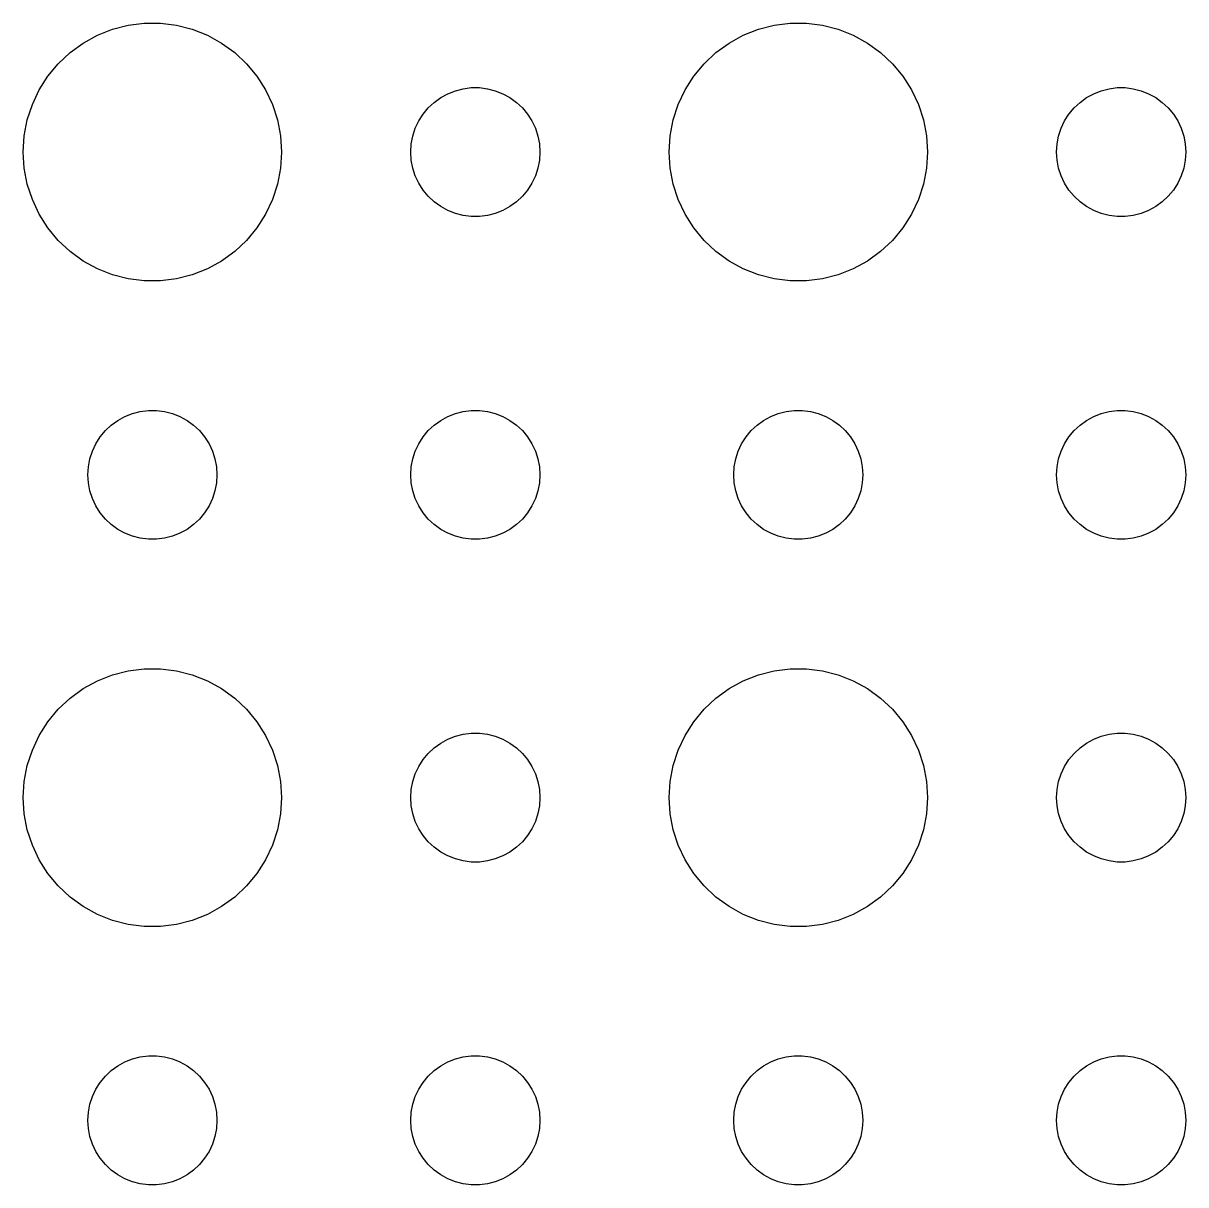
# Model space of a CAD drawing. Header units: metres. Extents: x -134 to 134, y -112 to 112.
# Drawn here: x -100.5 to -73.5, y -54 to -27.01 of the extents above; entities that cross this region are included whole.
import ezdxf

# ---------------------------------------------------------------- set-up
doc = ezdxf.new("R2010")
doc.units = ezdxf.units.M

msp = doc.modelspace()

# ---------------------------------------------------------------- linework, layer by layer
for p, q in [((-98.7773, -27.2855), (-98.427, -27.1468)), ((-98.427, -27.1468), (-98.0621, -27.0531)), ((-98.0621, -27.0531), (-97.6884, -27.0059)), ((-97.6884, -27.0059), (-97.3116, -27.0059)), ((-97.3116, -27.0059), (-96.9379, -27.0531)), ((-96.9379, -27.0531), (-96.573, -27.1468)), ((-96.573, -27.1468), (-96.2227, -27.2855)), ((-83.7773, -27.2855), (-83.427, -27.1468)), ((-83.427, -27.1468), (-83.0621, -27.0531)), ((-83.0621, -27.0531), (-82.6884, -27.0059)), ((-82.6884, -27.0059), (-82.3116, -27.0059)), ((-82.3116, -27.0059), (-81.9379, -27.0531)), ((-81.9379, -27.0531), (-81.573, -27.1468)), ((-81.573, -27.1468), (-81.2227, -27.2855)), ((-99.4123, -27.6884), (-99.1075, -27.467)), ((-99.1075, -27.467), (-98.7773, -27.2855)), ((-96.2227, -27.2855), (-95.8925, -27.467)), ((-95.8925, -27.467), (-95.5877, -27.6884)), ((-84.4123, -27.6884), (-84.1075, -27.467)), ((-84.1075, -27.467), (-83.7773, -27.2855)), ((-81.2227, -27.2855), (-80.8925, -27.467)), ((-80.8925, -27.467), (-80.5877, -27.6884)), ((-99.6869, -27.9464), (-99.4123, -27.6884)), ((-95.5877, -27.6884), (-95.3131, -27.9464)), ((-84.6869, -27.9464), (-84.4123, -27.6884)), ((-80.5877, -27.6884), (-80.3131, -27.9464)), ((-99.927, -28.2366), (-99.6869, -27.9464)), ((-95.3131, -27.9464), (-95.073, -28.2366)), ((-84.927, -28.2366), (-84.6869, -27.9464)), ((-80.3131, -27.9464), (-80.073, -28.2366)), ((-100.129, -28.5547), (-99.927, -28.2366)), ((-95.073, -28.2366), (-94.8711, -28.5547)), ((-85.1289, -28.5547), (-84.927, -28.2366)), ((-80.073, -28.2366), (-79.8711, -28.5547)), ((-100.289, -28.8956), (-100.129, -28.5547)), ((-94.8711, -28.5547), (-94.7107, -28.8956)), ((-90.6387, -28.6427), (-90.4635, -28.5734)), ((-90.4635, -28.5734), (-90.2811, -28.5266)), ((-90.2811, -28.5266), (-90.0942, -28.503)), ((-90.0942, -28.503), (-89.9058, -28.503)), ((-89.9058, -28.503), (-89.7189, -28.5266)), ((-89.7189, -28.5266), (-89.5365, -28.5734)), ((-89.5365, -28.5734), (-89.3613, -28.6427)), ((-85.2893, -28.8956), (-85.1289, -28.5547)), ((-79.8711, -28.5547), (-79.7107, -28.8956)), ((-75.6387, -28.6427), (-75.4635, -28.5734)), ((-75.4635, -28.5734), (-75.2811, -28.5266)), ((-75.2811, -28.5266), (-75.0942, -28.503)), ((-75.0942, -28.503), (-74.9058, -28.503)), ((-74.9058, -28.503), (-74.7189, -28.5266)), ((-74.7189, -28.5266), (-74.5365, -28.5734)), ((-74.5365, -28.5734), (-74.3613, -28.6427)), ((-91.0934, -28.9732), (-90.9561, -28.8442)), ((-90.9561, -28.8442), (-90.8037, -28.7335)), ((-90.8037, -28.7335), (-90.6387, -28.6427)), ((-89.3613, -28.6427), (-89.1963, -28.7335)), ((-89.1963, -28.7335), (-89.0439, -28.8442)), ((-89.0439, -28.8442), (-88.9065, -28.9732)), ((-76.0934, -28.9732), (-75.9561, -28.8442)), ((-75.9561, -28.8442), (-75.8037, -28.7335)), ((-75.8037, -28.7335), (-75.6387, -28.6427)), ((-74.3613, -28.6427), (-74.1963, -28.7335)), ((-74.1963, -28.7335), (-74.0439, -28.8442)), ((-74.0439, -28.8442), (-73.9065, -28.9732)), ((-100.406, -29.2539), (-100.289, -28.8956)), ((-94.7107, -28.8956), (-94.5943, -29.2539)), ((-91.3145, -29.2774), (-91.2135, -29.1183)), ((-91.2135, -29.1183), (-91.0934, -28.9732)), ((-88.9065, -28.9732), (-88.7865, -29.1183)), ((-88.7865, -29.1183), (-88.6855, -29.2774)), ((-85.4057, -29.2539), (-85.2893, -28.8956)), ((-79.7107, -28.8956), (-79.5943, -29.2539)), ((-76.3145, -29.2774), (-76.2135, -29.1183)), ((-76.2135, -29.1183), (-76.0934, -28.9732)), ((-73.9065, -28.9732), (-73.7865, -29.1183)), ((-73.7865, -29.1183), (-73.6855, -29.2774)), ((-100.476, -29.624), (-100.406, -29.2539)), ((-94.5943, -29.2539), (-94.5237, -29.624)), ((-91.3947, -29.4478), (-91.3145, -29.2774)), ((-88.6855, -29.2774), (-88.6053, -29.4478)), ((-85.4763, -29.624), (-85.4057, -29.2539)), ((-79.5943, -29.2539), (-79.5237, -29.624)), ((-76.3947, -29.4478), (-76.3145, -29.2774)), ((-73.6855, -29.2774), (-73.6053, -29.4478)), ((-100.5, -30), (-100.476, -29.624)), ((-94.5237, -29.624), (-94.5, -30)), ((-91.4882, -29.812), (-91.4529, -29.627)), ((-91.4529, -29.627), (-91.3947, -29.4478)), ((-88.6053, -29.4478), (-88.5471, -29.627)), ((-88.5471, -29.627), (-88.5118, -29.812)), ((-85.5, -30), (-85.4763, -29.624)), ((-79.5237, -29.624), (-79.5, -30)), ((-76.4882, -29.812), (-76.4529, -29.627)), ((-76.4529, -29.627), (-76.3947, -29.4478)), ((-73.6053, -29.4478), (-73.5471, -29.627)), ((-73.5471, -29.627), (-73.5118, -29.812)), ((-91.5, -30), (-91.4882, -29.812)), ((-88.5118, -29.812), (-88.5, -30)), ((-76.5, -30), (-76.4882, -29.812)), ((-73.5118, -29.812), (-73.5, -30)), ((-100.476, -30.376), (-100.5, -30)), ((-94.5, -30), (-94.5237, -30.376)), ((-91.4882, -30.188), (-91.5, -30)), ((-91.4529, -30.373), (-91.4882, -30.188)), ((-88.5118, -30.188), (-88.5471, -30.373)), ((-88.5, -30), (-88.5118, -30.188)), ((-85.4763, -30.376), (-85.5, -30)), ((-79.5, -30), (-79.5237, -30.376)), ((-76.4882, -30.188), (-76.5, -30)), ((-76.4529, -30.373), (-76.4882, -30.188)), ((-73.5118, -30.188), (-73.5471, -30.373)), ((-73.5, -30), (-73.5118, -30.188)), ((-100.406, -30.7461), (-100.476, -30.376)), ((-94.5237, -30.376), (-94.5943, -30.7461)), ((-91.3947, -30.5522), (-91.4529, -30.373)), ((-88.5471, -30.373), (-88.6053, -30.5522)), ((-85.4057, -30.7461), (-85.4763, -30.376)), ((-79.5237, -30.376), (-79.5943, -30.7461)), ((-76.3947, -30.5522), (-76.4529, -30.373)), ((-73.5471, -30.373), (-73.6053, -30.5522)), ((-100.289, -31.1044), (-100.406, -30.7461)), ((-94.5943, -30.7461), (-94.7107, -31.1044)), ((-91.3145, -30.7226), (-91.3947, -30.5522)), ((-91.2135, -30.8817), (-91.3145, -30.7226)), ((-88.6855, -30.7226), (-88.7865, -30.8817)), ((-88.6053, -30.5522), (-88.6855, -30.7226)), ((-85.2893, -31.1044), (-85.4057, -30.7461)), ((-79.5943, -30.7461), (-79.7107, -31.1044)), ((-76.3145, -30.7226), (-76.3947, -30.5522)), ((-76.2135, -30.8817), (-76.3145, -30.7226)), ((-73.6855, -30.7226), (-73.7865, -30.8817)), ((-73.6053, -30.5522), (-73.6855, -30.7226)), ((-91.0934, -31.0268), (-91.2135, -30.8817)), ((-90.9561, -31.1558), (-91.0934, -31.0268)), ((-88.9065, -31.0268), (-89.0439, -31.1558)), ((-88.7865, -30.8817), (-88.9065, -31.0268)), ((-76.0934, -31.0268), (-76.2135, -30.8817)), ((-75.9561, -31.1558), (-76.0934, -31.0268)), ((-73.9065, -31.0268), (-74.0439, -31.1558)), ((-73.7865, -30.8817), (-73.9065, -31.0268)), ((-100.129, -31.4453), (-100.289, -31.1044)), ((-94.7107, -31.1044), (-94.8711, -31.4453)), ((-90.8037, -31.2665), (-90.9561, -31.1558)), ((-90.6387, -31.3572), (-90.8037, -31.2665)), ((-89.1963, -31.2665), (-89.3613, -31.3572)), ((-89.0439, -31.1558), (-89.1963, -31.2665)), ((-85.1289, -31.4453), (-85.2893, -31.1044)), ((-79.7107, -31.1044), (-79.8711, -31.4453)), ((-75.8037, -31.2665), (-75.9561, -31.1558)), ((-75.6387, -31.3572), (-75.8037, -31.2665)), ((-74.1963, -31.2665), (-74.3613, -31.3572)), ((-74.0439, -31.1558), (-74.1963, -31.2665)), ((-99.927, -31.7634), (-100.129, -31.4453)), ((-94.8711, -31.4453), (-95.073, -31.7634)), ((-90.4635, -31.4266), (-90.6387, -31.3572)), ((-90.2811, -31.4734), (-90.4635, -31.4266)), ((-90.0942, -31.497), (-90.2811, -31.4734)), ((-89.9058, -31.497), (-90.0942, -31.497)), ((-89.7189, -31.4734), (-89.9058, -31.497)), ((-89.5365, -31.4266), (-89.7189, -31.4734)), ((-89.3613, -31.3572), (-89.5365, -31.4266)), ((-84.927, -31.7634), (-85.1289, -31.4453)), ((-79.8711, -31.4453), (-80.073, -31.7634)), ((-75.4635, -31.4266), (-75.6387, -31.3572)), ((-75.2811, -31.4734), (-75.4635, -31.4266)), ((-75.0942, -31.497), (-75.2811, -31.4734)), ((-74.9058, -31.497), (-75.0942, -31.497)), ((-74.7189, -31.4734), (-74.9058, -31.497)), ((-74.5365, -31.4266), (-74.7189, -31.4734)), ((-74.3613, -31.3572), (-74.5365, -31.4266)), ((-99.6869, -32.0536), (-99.927, -31.7634)), ((-95.073, -31.7634), (-95.3131, -32.0536)), ((-84.6869, -32.0536), (-84.927, -31.7634)), ((-80.073, -31.7634), (-80.3131, -32.0536)), ((-99.4123, -32.3115), (-99.6869, -32.0536)), ((-95.3131, -32.0536), (-95.5877, -32.3115)), ((-84.4123, -32.3115), (-84.6869, -32.0536)), ((-80.3131, -32.0536), (-80.5877, -32.3115)), ((-99.1075, -32.533), (-99.4123, -32.3115)), ((-95.5877, -32.3115), (-95.8925, -32.533)), ((-84.1075, -32.533), (-84.4123, -32.3115)), ((-80.5877, -32.3115), (-80.8925, -32.533)), ((-98.7773, -32.7145), (-99.1075, -32.533)), ((-95.8925, -32.533), (-96.2227, -32.7145)), ((-83.7773, -32.7145), (-84.1075, -32.533)), ((-80.8925, -32.533), (-81.2227, -32.7145)), ((-98.427, -32.8532), (-98.7773, -32.7145)), ((-98.0621, -32.9469), (-98.427, -32.8532)), ((-96.573, -32.8532), (-96.9379, -32.9469)), ((-96.2227, -32.7145), (-96.573, -32.8532)), ((-83.427, -32.8532), (-83.7773, -32.7145)), ((-83.0621, -32.9469), (-83.427, -32.8532)), ((-81.573, -32.8532), (-81.9379, -32.9469)), ((-81.2227, -32.7145), (-81.573, -32.8532)), ((-97.6884, -32.9941), (-98.0621, -32.9469)), ((-97.3116, -32.9941), (-97.6884, -32.9941)), ((-96.9379, -32.9469), (-97.3116, -32.9941)), ((-82.6884, -32.9941), (-83.0621, -32.9469)), ((-82.3116, -32.9941), (-82.6884, -32.9941)), ((-81.9379, -32.9469), (-82.3116, -32.9941)), ((-98.3037, -36.2335), (-98.1387, -36.1428)), ((-98.1387, -36.1428), (-97.9635, -36.0734)), ((-97.9635, -36.0734), (-97.7811, -36.0266)), ((-97.7811, -36.0266), (-97.5942, -36.003)), ((-97.5942, -36.003), (-97.4058, -36.003)), ((-97.4058, -36.003), (-97.2189, -36.0266)), ((-97.2189, -36.0266), (-97.0365, -36.0734)), ((-97.0365, -36.0734), (-96.8613, -36.1428)), ((-96.8613, -36.1428), (-96.6963, -36.2335)), ((-90.8037, -36.2335), (-90.6387, -36.1428)), ((-90.6387, -36.1428), (-90.4635, -36.0734)), ((-90.4635, -36.0734), (-90.2811, -36.0266)), ((-90.2811, -36.0266), (-90.0942, -36.003)), ((-90.0942, -36.003), (-89.9058, -36.003)), ((-89.9058, -36.003), (-89.7189, -36.0266)), ((-89.7189, -36.0266), (-89.5365, -36.0734)), ((-89.5365, -36.0734), (-89.3613, -36.1428)), ((-89.3613, -36.1428), (-89.1963, -36.2335)), ((-83.3037, -36.2335), (-83.1387, -36.1428)), ((-83.1387, -36.1428), (-82.9635, -36.0734)), ((-82.9635, -36.0734), (-82.7811, -36.0266)), ((-82.7811, -36.0266), (-82.5942, -36.003)), ((-82.5942, -36.003), (-82.4058, -36.003)), ((-82.4058, -36.003), (-82.2189, -36.0266)), ((-82.2189, -36.0266), (-82.0365, -36.0734)), ((-82.0365, -36.0734), (-81.8613, -36.1428)), ((-81.8613, -36.1428), (-81.6963, -36.2335)), ((-75.8037, -36.2335), (-75.6387, -36.1428)), ((-75.6387, -36.1428), (-75.4635, -36.0734)), ((-75.4635, -36.0734), (-75.2811, -36.0266)), ((-75.2811, -36.0266), (-75.0942, -36.003)), ((-75.0942, -36.003), (-74.9058, -36.003)), ((-74.9058, -36.003), (-74.7189, -36.0266)), ((-74.7189, -36.0266), (-74.5365, -36.0734)), ((-74.5365, -36.0734), (-74.3613, -36.1428)), ((-74.3613, -36.1428), (-74.1963, -36.2335)), ((-98.5934, -36.4732), (-98.4561, -36.3442)), ((-98.4561, -36.3442), (-98.3037, -36.2335)), ((-96.6963, -36.2335), (-96.5439, -36.3442)), ((-96.5439, -36.3442), (-96.4065, -36.4732)), ((-91.0934, -36.4732), (-90.9561, -36.3442)), ((-90.9561, -36.3442), (-90.8037, -36.2335)), ((-89.1963, -36.2335), (-89.0439, -36.3442)), ((-89.0439, -36.3442), (-88.9065, -36.4732)), ((-83.5934, -36.4732), (-83.4561, -36.3442)), ((-83.4561, -36.3442), (-83.3037, -36.2335)), ((-81.6963, -36.2335), (-81.5439, -36.3442)), ((-81.5439, -36.3442), (-81.4065, -36.4732)), ((-76.0934, -36.4732), (-75.9561, -36.3442)), ((-75.9561, -36.3442), (-75.8037, -36.2335)), ((-74.1963, -36.2335), (-74.0439, -36.3442)), ((-74.0439, -36.3442), (-73.9065, -36.4732)), ((-98.8145, -36.7774), (-98.7135, -36.6183)), ((-98.7135, -36.6183), (-98.5934, -36.4732)), ((-96.4065, -36.4732), (-96.2865, -36.6183)), ((-96.2865, -36.6183), (-96.1855, -36.7774)), ((-91.3145, -36.7774), (-91.2135, -36.6183)), ((-91.2135, -36.6183), (-91.0934, -36.4732)), ((-88.9065, -36.4732), (-88.7865, -36.6183)), ((-88.7865, -36.6183), (-88.6855, -36.7774)), ((-83.8145, -36.7774), (-83.7135, -36.6183)), ((-83.7135, -36.6183), (-83.5934, -36.4732)), ((-81.4065, -36.4732), (-81.2865, -36.6183)), ((-81.2865, -36.6183), (-81.1855, -36.7774)), ((-76.3145, -36.7774), (-76.2135, -36.6183)), ((-76.2135, -36.6183), (-76.0934, -36.4732)), ((-73.9065, -36.4732), (-73.7865, -36.6183)), ((-73.7865, -36.6183), (-73.6855, -36.7774)), ((-98.9529, -37.127), (-98.8947, -36.9478)), ((-98.8947, -36.9478), (-98.8145, -36.7774)), ((-96.1855, -36.7774), (-96.1053, -36.9478)), ((-96.1053, -36.9478), (-96.0471, -37.127)), ((-91.4529, -37.127), (-91.3947, -36.9478)), ((-91.3947, -36.9478), (-91.3145, -36.7774)), ((-88.6855, -36.7774), (-88.6053, -36.9478)), ((-88.6053, -36.9478), (-88.5471, -37.127)), ((-83.9529, -37.127), (-83.8947, -36.9478)), ((-83.8947, -36.9478), (-83.8145, -36.7774)), ((-81.1855, -36.7774), (-81.1053, -36.9478)), ((-81.1053, -36.9478), (-81.0471, -37.127)), ((-76.4529, -37.127), (-76.3947, -36.9478)), ((-76.3947, -36.9478), (-76.3145, -36.7774)), ((-73.6855, -36.7774), (-73.6053, -36.9478)), ((-73.6053, -36.9478), (-73.5471, -37.127)), ((-98.9882, -37.312), (-98.9529, -37.127)), ((-96.0471, -37.127), (-96.0118, -37.312)), ((-91.4882, -37.312), (-91.4529, -37.127)), ((-88.5471, -37.127), (-88.5118, -37.312)), ((-83.9882, -37.312), (-83.9529, -37.127)), ((-81.0471, -37.127), (-81.0118, -37.312)), ((-76.4882, -37.312), (-76.4529, -37.127)), ((-73.5471, -37.127), (-73.5118, -37.312)), ((-99, -37.5), (-98.9882, -37.312)), ((-98.9882, -37.688), (-99, -37.5)), ((-96.0118, -37.312), (-96, -37.5)), ((-96, -37.5), (-96.0118, -37.688)), ((-91.5, -37.5), (-91.4882, -37.312)), ((-91.4882, -37.688), (-91.5, -37.5)), ((-88.5118, -37.312), (-88.5, -37.5)), ((-88.5, -37.5), (-88.5118, -37.688)), ((-84, -37.5), (-83.9882, -37.312)), ((-83.9882, -37.688), (-84, -37.5)), ((-81.0118, -37.312), (-81, -37.5)), ((-81, -37.5), (-81.0118, -37.688)), ((-76.5, -37.5), (-76.4882, -37.312)), ((-76.4882, -37.688), (-76.5, -37.5)), ((-73.5118, -37.312), (-73.5, -37.5)), ((-73.5, -37.5), (-73.5118, -37.688)), ((-98.9529, -37.873), (-98.9882, -37.688)), ((-96.0118, -37.688), (-96.0471, -37.873)), ((-91.4529, -37.873), (-91.4882, -37.688)), ((-88.5118, -37.688), (-88.5471, -37.873)), ((-83.9529, -37.873), (-83.9882, -37.688)), ((-81.0118, -37.688), (-81.0471, -37.873)), ((-76.4529, -37.873), (-76.4882, -37.688)), ((-73.5118, -37.688), (-73.5471, -37.873)), ((-98.8947, -38.0522), (-98.9529, -37.873)), ((-98.8145, -38.2226), (-98.8947, -38.0522)), ((-96.1053, -38.0522), (-96.1855, -38.2226)), ((-96.0471, -37.873), (-96.1053, -38.0522)), ((-91.3947, -38.0522), (-91.4529, -37.873)), ((-91.3145, -38.2226), (-91.3947, -38.0522)), ((-88.6053, -38.0522), (-88.6855, -38.2226)), ((-88.5471, -37.873), (-88.6053, -38.0522)), ((-83.8947, -38.0522), (-83.9529, -37.873)), ((-83.8145, -38.2226), (-83.8947, -38.0522)), ((-81.1053, -38.0522), (-81.1855, -38.2226)), ((-81.0471, -37.873), (-81.1053, -38.0522)), ((-76.3947, -38.0522), (-76.4529, -37.873)), ((-76.3145, -38.2226), (-76.3947, -38.0522)), ((-73.6053, -38.0522), (-73.6855, -38.2226)), ((-73.5471, -37.873), (-73.6053, -38.0522)), ((-98.7135, -38.3817), (-98.8145, -38.2226)), ((-96.1855, -38.2226), (-96.2865, -38.3817)), ((-91.2135, -38.3817), (-91.3145, -38.2226)), ((-88.6855, -38.2226), (-88.7865, -38.3817)), ((-83.7135, -38.3817), (-83.8145, -38.2226)), ((-81.1855, -38.2226), (-81.2865, -38.3817)), ((-76.2135, -38.3817), (-76.3145, -38.2226)), ((-73.6855, -38.2226), (-73.7865, -38.3817)), ((-98.5934, -38.5268), (-98.7135, -38.3817)), ((-98.4561, -38.6558), (-98.5934, -38.5268)), ((-96.4065, -38.5268), (-96.5439, -38.6558)), ((-96.2865, -38.3817), (-96.4065, -38.5268)), ((-91.0934, -38.5268), (-91.2135, -38.3817)), ((-90.9561, -38.6558), (-91.0934, -38.5268)), ((-88.9065, -38.5268), (-89.0439, -38.6558)), ((-88.7865, -38.3817), (-88.9065, -38.5268)), ((-83.5934, -38.5268), (-83.7135, -38.3817)), ((-83.4561, -38.6558), (-83.5934, -38.5268)), ((-81.4065, -38.5268), (-81.5439, -38.6558)), ((-81.2865, -38.3817), (-81.4065, -38.5268)), ((-76.0934, -38.5268), (-76.2135, -38.3817)), ((-75.9561, -38.6558), (-76.0934, -38.5268)), ((-73.9065, -38.5268), (-74.0439, -38.6558)), ((-73.7865, -38.3817), (-73.9065, -38.5268)), ((-98.3037, -38.7665), (-98.4561, -38.6558)), ((-98.1387, -38.8572), (-98.3037, -38.7665)), ((-97.9635, -38.9266), (-98.1387, -38.8572)), ((-96.8613, -38.8572), (-97.0365, -38.9266)), ((-96.6963, -38.7665), (-96.8613, -38.8572)), ((-96.5439, -38.6558), (-96.6963, -38.7665)), ((-90.8037, -38.7665), (-90.9561, -38.6558)), ((-90.6387, -38.8572), (-90.8037, -38.7665)), ((-90.4635, -38.9266), (-90.6387, -38.8572)), ((-89.3613, -38.8572), (-89.5365, -38.9266)), ((-89.1963, -38.7665), (-89.3613, -38.8572)), ((-89.0439, -38.6558), (-89.1963, -38.7665)), ((-83.3037, -38.7665), (-83.4561, -38.6558)), ((-83.1387, -38.8572), (-83.3037, -38.7665)), ((-82.9635, -38.9266), (-83.1387, -38.8572)), ((-81.8613, -38.8572), (-82.0365, -38.9266)), ((-81.6963, -38.7665), (-81.8613, -38.8572)), ((-81.5439, -38.6558), (-81.6963, -38.7665)), ((-75.8037, -38.7665), (-75.9561, -38.6558)), ((-75.6387, -38.8572), (-75.8037, -38.7665)), ((-75.4635, -38.9266), (-75.6387, -38.8572)), ((-74.3613, -38.8572), (-74.5365, -38.9266)), ((-74.1963, -38.7665), (-74.3613, -38.8572)), ((-74.0439, -38.6558), (-74.1963, -38.7665)), ((-97.7811, -38.9734), (-97.9635, -38.9266)), ((-97.5942, -38.997), (-97.7811, -38.9734)), ((-97.4058, -38.997), (-97.5942, -38.997)), ((-97.2189, -38.9734), (-97.4058, -38.997)), ((-97.0365, -38.9266), (-97.2189, -38.9734)), ((-90.2811, -38.9734), (-90.4635, -38.9266)), ((-90.0942, -38.997), (-90.2811, -38.9734)), ((-89.9058, -38.997), (-90.0942, -38.997)), ((-89.7189, -38.9734), (-89.9058, -38.997)), ((-89.5365, -38.9266), (-89.7189, -38.9734)), ((-82.7811, -38.9734), (-82.9635, -38.9266)), ((-82.5942, -38.997), (-82.7811, -38.9734)), ((-82.4058, -38.997), (-82.5942, -38.997)), ((-82.2189, -38.9734), (-82.4058, -38.997)), ((-82.0365, -38.9266), (-82.2189, -38.9734)), ((-75.2811, -38.9734), (-75.4635, -38.9266)), ((-75.0942, -38.997), (-75.2811, -38.9734)), ((-74.9058, -38.997), (-75.0942, -38.997)), ((-74.7189, -38.9734), (-74.9058, -38.997)), ((-74.5365, -38.9266), (-74.7189, -38.9734)), ((-98.427, -42.1468), (-98.0621, -42.0531)), ((-98.0621, -42.0531), (-97.6884, -42.0059)), ((-97.6884, -42.0059), (-97.3116, -42.0059)), ((-97.3116, -42.0059), (-96.9379, -42.0531)), ((-96.9379, -42.0531), (-96.573, -42.1468)), ((-83.427, -42.1468), (-83.0621, -42.0531)), ((-83.0621, -42.0531), (-82.6884, -42.0059)), ((-82.6884, -42.0059), (-82.3116, -42.0059)), ((-82.3116, -42.0059), (-81.9379, -42.0531)), ((-81.9379, -42.0531), (-81.573, -42.1468)), ((-99.1075, -42.467), (-98.7773, -42.2855)), ((-98.7773, -42.2855), (-98.427, -42.1468)), ((-96.573, -42.1468), (-96.2227, -42.2855)), ((-96.2227, -42.2855), (-95.8925, -42.467)), ((-84.1075, -42.467), (-83.7773, -42.2855)), ((-83.7773, -42.2855), (-83.427, -42.1468)), ((-81.573, -42.1468), (-81.2227, -42.2855)), ((-81.2227, -42.2855), (-80.8925, -42.467)), ((-99.4123, -42.6885), (-99.1075, -42.467)), ((-95.8925, -42.467), (-95.5877, -42.6885)), ((-84.4123, -42.6885), (-84.1075, -42.467)), ((-80.8925, -42.467), (-80.5877, -42.6885)), ((-99.6869, -42.9464), (-99.4123, -42.6885)), ((-95.5877, -42.6885), (-95.3131, -42.9464)), ((-84.6869, -42.9464), (-84.4123, -42.6885)), ((-80.5877, -42.6885), (-80.3131, -42.9464)), ((-99.927, -43.2366), (-99.6869, -42.9464)), ((-95.3131, -42.9464), (-95.073, -43.2366)), ((-84.927, -43.2366), (-84.6869, -42.9464)), ((-80.3131, -42.9464), (-80.073, -43.2366)), ((-100.129, -43.5547), (-99.927, -43.2366)), ((-95.073, -43.2366), (-94.8711, -43.5547)), ((-85.1289, -43.5547), (-84.927, -43.2366)), ((-80.073, -43.2366), (-79.8711, -43.5547)), ((-100.289, -43.8956), (-100.129, -43.5547)), ((-94.8711, -43.5547), (-94.7107, -43.8956)), ((-90.9561, -43.8442), (-90.8037, -43.7335)), ((-90.8037, -43.7335), (-90.6387, -43.6428)), ((-90.6387, -43.6428), (-90.4635, -43.5734)), ((-90.4635, -43.5734), (-90.2811, -43.5266)), ((-90.2811, -43.5266), (-90.0942, -43.503)), ((-90.0942, -43.503), (-89.9058, -43.503)), ((-89.9058, -43.503), (-89.7189, -43.5266)), ((-89.7189, -43.5266), (-89.5365, -43.5734)), ((-89.5365, -43.5734), (-89.3613, -43.6428)), ((-89.3613, -43.6428), (-89.1963, -43.7335)), ((-89.1963, -43.7335), (-89.0439, -43.8442)), ((-85.2893, -43.8956), (-85.1289, -43.5547)), ((-79.8711, -43.5547), (-79.7107, -43.8956)), ((-75.9561, -43.8442), (-75.8037, -43.7335)), ((-75.8037, -43.7335), (-75.6387, -43.6428)), ((-75.6387, -43.6428), (-75.4635, -43.5734)), ((-75.4635, -43.5734), (-75.2811, -43.5266)), ((-75.2811, -43.5266), (-75.0942, -43.503)), ((-75.0942, -43.503), (-74.9058, -43.503)), ((-74.9058, -43.503), (-74.7189, -43.5266)), ((-74.7189, -43.5266), (-74.5365, -43.5734)), ((-74.5365, -43.5734), (-74.3613, -43.6428)), ((-74.3613, -43.6428), (-74.1963, -43.7335)), ((-74.1963, -43.7335), (-74.0439, -43.8442)), ((-100.406, -44.2539), (-100.289, -43.8956)), ((-94.7107, -43.8956), (-94.5943, -44.2539)), ((-91.2135, -44.1183), (-91.0934, -43.9732)), ((-91.0934, -43.9732), (-90.9561, -43.8442)), ((-89.0439, -43.8442), (-88.9065, -43.9732)), ((-88.9065, -43.9732), (-88.7865, -44.1183)), ((-85.4057, -44.2539), (-85.2893, -43.8956)), ((-79.7107, -43.8956), (-79.5943, -44.2539)), ((-76.2135, -44.1183), (-76.0934, -43.9732)), ((-76.0934, -43.9732), (-75.9561, -43.8442)), ((-74.0439, -43.8442), (-73.9065, -43.9732)), ((-73.9065, -43.9732), (-73.7865, -44.1183)), ((-100.476, -44.624), (-100.406, -44.2539)), ((-94.5943, -44.2539), (-94.5237, -44.624)), ((-91.3947, -44.4478), (-91.3145, -44.2774)), ((-91.3145, -44.2774), (-91.2135, -44.1183)), ((-88.7865, -44.1183), (-88.6855, -44.2774)), ((-88.6855, -44.2774), (-88.6053, -44.4478)), ((-85.4763, -44.624), (-85.4057, -44.2539)), ((-79.5943, -44.2539), (-79.5237, -44.624)), ((-76.3947, -44.4478), (-76.3145, -44.2774)), ((-76.3145, -44.2774), (-76.2135, -44.1183)), ((-73.7865, -44.1183), (-73.6855, -44.2774)), ((-73.6855, -44.2774), (-73.6053, -44.4478)), ((-91.4529, -44.627), (-91.3947, -44.4478)), ((-88.6053, -44.4478), (-88.5471, -44.627)), ((-76.4529, -44.627), (-76.3947, -44.4478)), ((-73.6053, -44.4478), (-73.5471, -44.627)), ((-100.5, -45), (-100.476, -44.624)), ((-94.5237, -44.624), (-94.5, -45)), ((-91.5, -45), (-91.4882, -44.812)), ((-91.4882, -44.812), (-91.4529, -44.627)), ((-88.5471, -44.627), (-88.5118, -44.812)), ((-88.5118, -44.812), (-88.5, -45)), ((-85.5, -45), (-85.4763, -44.624)), ((-79.5237, -44.624), (-79.5, -45)), ((-76.5, -45), (-76.4882, -44.812)), ((-76.4882, -44.812), (-76.4529, -44.627)), ((-73.5471, -44.627), (-73.5118, -44.812)), ((-73.5118, -44.812), (-73.5, -45)), ((-100.476, -45.376), (-100.5, -45)), ((-94.5, -45), (-94.5237, -45.376)), ((-91.4882, -45.188), (-91.5, -45)), ((-88.5, -45), (-88.5118, -45.188)), ((-85.4763, -45.376), (-85.5, -45)), ((-79.5, -45), (-79.5237, -45.376)), ((-76.4882, -45.188), (-76.5, -45)), ((-73.5, -45), (-73.5118, -45.188)), ((-91.4529, -45.373), (-91.4882, -45.188)), ((-88.5118, -45.188), (-88.5471, -45.373)), ((-76.4529, -45.373), (-76.4882, -45.188)), ((-73.5118, -45.188), (-73.5471, -45.373)), ((-100.406, -45.7461), (-100.476, -45.376)), ((-94.5237, -45.376), (-94.5943, -45.7461)), ((-91.3947, -45.5522), (-91.4529, -45.373)), ((-91.3145, -45.7226), (-91.3947, -45.5522)), ((-88.6053, -45.5522), (-88.6855, -45.7226)), ((-88.5471, -45.373), (-88.6053, -45.5522)), ((-85.4057, -45.7461), (-85.4763, -45.376)), ((-79.5237, -45.376), (-79.5943, -45.7461)), ((-76.3947, -45.5522), (-76.4529, -45.373)), ((-76.3145, -45.7226), (-76.3947, -45.5522)), ((-73.6053, -45.5522), (-73.6855, -45.7226)), ((-73.5471, -45.373), (-73.6053, -45.5522)), ((-100.289, -46.1044), (-100.406, -45.7461)), ((-94.5943, -45.7461), (-94.7107, -46.1044)), ((-91.2135, -45.8817), (-91.3145, -45.7226)), ((-91.0934, -46.0268), (-91.2135, -45.8817)), ((-88.7865, -45.8817), (-88.9065, -46.0268)), ((-88.6855, -45.7226), (-88.7865, -45.8817)), ((-85.2893, -46.1044), (-85.4057, -45.7461)), ((-79.5943, -45.7461), (-79.7107, -46.1044)), ((-76.2135, -45.8817), (-76.3145, -45.7226)), ((-76.0934, -46.0268), (-76.2135, -45.8817)), ((-73.7865, -45.8817), (-73.9065, -46.0268)), ((-73.6855, -45.7226), (-73.7865, -45.8817)), ((-100.129, -46.4453), (-100.289, -46.1044)), ((-94.7107, -46.1044), (-94.8711, -46.4453)), ((-90.9561, -46.1558), (-91.0934, -46.0268)), ((-90.8037, -46.2665), (-90.9561, -46.1558)), ((-89.0439, -46.1558), (-89.1963, -46.2665)), ((-88.9065, -46.0268), (-89.0439, -46.1558)), ((-85.1289, -46.4453), (-85.2893, -46.1044)), ((-79.7107, -46.1044), (-79.8711, -46.4453)), ((-75.9561, -46.1558), (-76.0934, -46.0268)), ((-75.8037, -46.2665), (-75.9561, -46.1558)), ((-74.0439, -46.1558), (-74.1963, -46.2665)), ((-73.9065, -46.0268), (-74.0439, -46.1558)), ((-90.6387, -46.3572), (-90.8037, -46.2665)), ((-90.4635, -46.4266), (-90.6387, -46.3572)), ((-90.2811, -46.4734), (-90.4635, -46.4266)), ((-89.5365, -46.4266), (-89.7189, -46.4734)), ((-89.3613, -46.3572), (-89.5365, -46.4266)), ((-89.1963, -46.2665), (-89.3613, -46.3572)), ((-75.6387, -46.3572), (-75.8037, -46.2665)), ((-75.4635, -46.4266), (-75.6387, -46.3572)), ((-75.2811, -46.4734), (-75.4635, -46.4266)), ((-74.5365, -46.4266), (-74.7189, -46.4734)), ((-74.3613, -46.3572), (-74.5365, -46.4266)), ((-74.1963, -46.2665), (-74.3613, -46.3572)), ((-99.927, -46.7634), (-100.129, -46.4453)), ((-94.8711, -46.4453), (-95.073, -46.7634)), ((-90.0942, -46.497), (-90.2811, -46.4734)), ((-89.9058, -46.497), (-90.0942, -46.497)), ((-89.7189, -46.4734), (-89.9058, -46.497)), ((-84.927, -46.7634), (-85.1289, -46.4453)), ((-79.8711, -46.4453), (-80.073, -46.7634)), ((-75.0942, -46.497), (-75.2811, -46.4734)), ((-74.9058, -46.497), (-75.0942, -46.497)), ((-74.7189, -46.4734), (-74.9058, -46.497)), ((-99.6869, -47.0536), (-99.927, -46.7634)), ((-95.073, -46.7634), (-95.3131, -47.0536)), ((-84.6869, -47.0536), (-84.927, -46.7634)), ((-80.073, -46.7634), (-80.3131, -47.0536)), ((-99.4123, -47.3115), (-99.6869, -47.0536)), ((-95.3131, -47.0536), (-95.5877, -47.3115)), ((-84.4123, -47.3115), (-84.6869, -47.0536)), ((-80.3131, -47.0536), (-80.5877, -47.3115)), ((-99.1075, -47.533), (-99.4123, -47.3115)), ((-95.5877, -47.3115), (-95.8925, -47.533)), ((-84.1075, -47.533), (-84.4123, -47.3115)), ((-80.5877, -47.3115), (-80.8925, -47.533)), ((-98.7773, -47.7145), (-99.1075, -47.533)), ((-98.427, -47.8532), (-98.7773, -47.7145)), ((-96.2227, -47.7145), (-96.573, -47.8532)), ((-95.8925, -47.533), (-96.2227, -47.7145)), ((-83.7773, -47.7145), (-84.1075, -47.533)), ((-83.427, -47.8532), (-83.7773, -47.7145)), ((-81.2227, -47.7145), (-81.573, -47.8532)), ((-80.8925, -47.533), (-81.2227, -47.7145)), ((-98.0621, -47.9469), (-98.427, -47.8532)), ((-97.6884, -47.9941), (-98.0621, -47.9469)), ((-97.3116, -47.9941), (-97.6884, -47.9941)), ((-96.9379, -47.9469), (-97.3116, -47.9941)), ((-96.573, -47.8532), (-96.9379, -47.9469)), ((-83.0621, -47.9469), (-83.427, -47.8532)), ((-82.6884, -47.9941), (-83.0621, -47.9469)), ((-82.3116, -47.9941), (-82.6884, -47.9941)), ((-81.9379, -47.9469), (-82.3116, -47.9941)), ((-81.573, -47.8532), (-81.9379, -47.9469)), ((-97.9635, -51.0734), (-97.7811, -51.0266)), ((-97.7811, -51.0266), (-97.5942, -51.003)), ((-97.5942, -51.003), (-97.4058, -51.003)), ((-97.4058, -51.003), (-97.2189, -51.0266)), ((-97.2189, -51.0266), (-97.0365, -51.0734)), ((-90.4635, -51.0734), (-90.2811, -51.0266)), ((-90.2811, -51.0266), (-90.0942, -51.003)), ((-90.0942, -51.003), (-89.9058, -51.003)), ((-89.9058, -51.003), (-89.7189, -51.0266)), ((-89.7189, -51.0266), (-89.5365, -51.0734)), ((-82.9635, -51.0734), (-82.7811, -51.0266)), ((-82.7811, -51.0266), (-82.5942, -51.003)), ((-82.5942, -51.003), (-82.4058, -51.003)), ((-82.4058, -51.003), (-82.2189, -51.0266)), ((-82.2189, -51.0266), (-82.0365, -51.0734)), ((-75.4635, -51.0734), (-75.2811, -51.0266)), ((-75.2811, -51.0266), (-75.0942, -51.003)), ((-75.0942, -51.003), (-74.9058, -51.003)), ((-74.9058, -51.003), (-74.7189, -51.0266)), ((-74.7189, -51.0266), (-74.5365, -51.0734)), ((-98.4561, -51.3442), (-98.3037, -51.2335)), ((-98.3037, -51.2335), (-98.1387, -51.1428)), ((-98.1387, -51.1428), (-97.9635, -51.0734)), ((-97.0365, -51.0734), (-96.8613, -51.1428)), ((-96.8613, -51.1428), (-96.6963, -51.2335)), ((-96.6963, -51.2335), (-96.5439, -51.3442)), ((-90.9561, -51.3442), (-90.8037, -51.2335)), ((-90.8037, -51.2335), (-90.6387, -51.1428)), ((-90.6387, -51.1428), (-90.4635, -51.0734)), ((-89.5365, -51.0734), (-89.3613, -51.1428)), ((-89.3613, -51.1428), (-89.1963, -51.2335)), ((-89.1963, -51.2335), (-89.0439, -51.3442)), ((-83.4561, -51.3442), (-83.3037, -51.2335)), ((-83.3037, -51.2335), (-83.1387, -51.1428)), ((-83.1387, -51.1428), (-82.9635, -51.0734)), ((-82.0365, -51.0734), (-81.8613, -51.1428)), ((-81.8613, -51.1428), (-81.6963, -51.2335)), ((-81.6963, -51.2335), (-81.5439, -51.3442)), ((-75.9561, -51.3442), (-75.8037, -51.2335)), ((-75.8037, -51.2335), (-75.6387, -51.1428)), ((-75.6387, -51.1428), (-75.4635, -51.0734)), ((-74.5365, -51.0734), (-74.3613, -51.1428)), ((-74.3613, -51.1428), (-74.1963, -51.2335)), ((-74.1963, -51.2335), (-74.0439, -51.3442)), ((-98.7135, -51.6183), (-98.5934, -51.4732)), ((-98.5934, -51.4732), (-98.4561, -51.3442)), ((-96.5439, -51.3442), (-96.4065, -51.4732)), ((-96.4065, -51.4732), (-96.2865, -51.6183)), ((-91.2135, -51.6183), (-91.0934, -51.4732)), ((-91.0934, -51.4732), (-90.9561, -51.3442)), ((-89.0439, -51.3442), (-88.9065, -51.4732)), ((-88.9065, -51.4732), (-88.7865, -51.6183)), ((-83.7135, -51.6183), (-83.5934, -51.4732)), ((-83.5934, -51.4732), (-83.4561, -51.3442)), ((-81.5439, -51.3442), (-81.4065, -51.4732)), ((-81.4065, -51.4732), (-81.2865, -51.6183)), ((-76.2135, -51.6183), (-76.0934, -51.4732)), ((-76.0934, -51.4732), (-75.9561, -51.3442)), ((-74.0439, -51.3442), (-73.9065, -51.4732)), ((-73.9065, -51.4732), (-73.7865, -51.6183)), ((-98.8947, -51.9478), (-98.8145, -51.7774)), ((-98.8145, -51.7774), (-98.7135, -51.6183)), ((-96.2865, -51.6183), (-96.1855, -51.7774)), ((-96.1855, -51.7774), (-96.1053, -51.9478)), ((-91.3947, -51.9478), (-91.3145, -51.7774)), ((-91.3145, -51.7774), (-91.2135, -51.6183)), ((-88.7865, -51.6183), (-88.6855, -51.7774)), ((-88.6855, -51.7774), (-88.6053, -51.9478)), ((-83.8947, -51.9478), (-83.8145, -51.7774)), ((-83.8145, -51.7774), (-83.7135, -51.6183)), ((-81.2865, -51.6183), (-81.1855, -51.7774)), ((-81.1855, -51.7774), (-81.1053, -51.9478)), ((-76.3947, -51.9478), (-76.3145, -51.7774)), ((-76.3145, -51.7774), (-76.2135, -51.6183)), ((-73.7865, -51.6183), (-73.6855, -51.7774)), ((-73.6855, -51.7774), (-73.6053, -51.9478)), ((-98.9529, -52.127), (-98.8947, -51.9478)), ((-96.1053, -51.9478), (-96.0471, -52.127)), ((-91.4529, -52.127), (-91.3947, -51.9478)), ((-88.6053, -51.9478), (-88.5471, -52.127)), ((-83.9529, -52.127), (-83.8947, -51.9478)), ((-81.1053, -51.9478), (-81.0471, -52.127)), ((-76.4529, -52.127), (-76.3947, -51.9478)), ((-73.6053, -51.9478), (-73.5471, -52.127)), ((-99, -52.5), (-98.9882, -52.312)), ((-98.9882, -52.312), (-98.9529, -52.127)), ((-96.0471, -52.127), (-96.0118, -52.312)), ((-96.0118, -52.312), (-96, -52.5)), ((-91.5, -52.5), (-91.4882, -52.312)), ((-91.4882, -52.312), (-91.4529, -52.127)), ((-88.5471, -52.127), (-88.5118, -52.312)), ((-88.5118, -52.312), (-88.5, -52.5)), ((-84, -52.5), (-83.9882, -52.312)), ((-83.9882, -52.312), (-83.9529, -52.127)), ((-81.0471, -52.127), (-81.0118, -52.312)), ((-81.0118, -52.312), (-81, -52.5)), ((-76.5, -52.5), (-76.4882, -52.312)), ((-76.4882, -52.312), (-76.4529, -52.127)), ((-73.5471, -52.127), (-73.5118, -52.312)), ((-73.5118, -52.312), (-73.5, -52.5)), ((-98.9882, -52.688), (-99, -52.5)), ((-96, -52.5), (-96.0118, -52.688)), ((-91.4882, -52.688), (-91.5, -52.5)), ((-88.5, -52.5), (-88.5118, -52.688)), ((-83.9882, -52.688), (-84, -52.5)), ((-81, -52.5), (-81.0118, -52.688)), ((-76.4882, -52.688), (-76.5, -52.5)), ((-73.5, -52.5), (-73.5118, -52.688)), ((-98.9529, -52.873), (-98.9882, -52.688)), ((-98.8947, -53.0522), (-98.9529, -52.873)), ((-96.0471, -52.873), (-96.1053, -53.0522)), ((-96.0118, -52.688), (-96.0471, -52.873)), ((-91.4529, -52.873), (-91.4882, -52.688)), ((-91.3947, -53.0522), (-91.4529, -52.873)), ((-88.5471, -52.873), (-88.6053, -53.0522)), ((-88.5118, -52.688), (-88.5471, -52.873)), ((-83.9529, -52.873), (-83.9882, -52.688)), ((-83.8947, -53.0522), (-83.9529, -52.873)), ((-81.0471, -52.873), (-81.1053, -53.0522)), ((-81.0118, -52.688), (-81.0471, -52.873)), ((-76.4529, -52.873), (-76.4882, -52.688)), ((-76.3947, -53.0522), (-76.4529, -52.873)), ((-73.5471, -52.873), (-73.6053, -53.0522)), ((-73.5118, -52.688), (-73.5471, -52.873)), ((-98.8145, -53.2226), (-98.8947, -53.0522)), ((-96.1053, -53.0522), (-96.1855, -53.2226)), ((-91.3145, -53.2226), (-91.3947, -53.0522)), ((-88.6053, -53.0522), (-88.6855, -53.2226)), ((-83.8145, -53.2226), (-83.8947, -53.0522)), ((-81.1053, -53.0522), (-81.1855, -53.2226)), ((-76.3145, -53.2226), (-76.3947, -53.0522)), ((-73.6053, -53.0522), (-73.6855, -53.2226)), ((-98.7135, -53.3817), (-98.8145, -53.2226)), ((-98.5934, -53.5268), (-98.7135, -53.3817)), ((-96.2865, -53.3817), (-96.4065, -53.5268)), ((-96.1855, -53.2226), (-96.2865, -53.3817)), ((-91.2135, -53.3817), (-91.3145, -53.2226)), ((-91.0934, -53.5268), (-91.2135, -53.3817)), ((-88.7865, -53.3817), (-88.9065, -53.5268)), ((-88.6855, -53.2226), (-88.7865, -53.3817)), ((-83.7135, -53.3817), (-83.8145, -53.2226)), ((-83.5934, -53.5268), (-83.7135, -53.3817)), ((-81.2865, -53.3817), (-81.4065, -53.5268)), ((-81.1855, -53.2226), (-81.2865, -53.3817)), ((-76.2135, -53.3817), (-76.3145, -53.2226)), ((-76.0934, -53.5268), (-76.2135, -53.3817)), ((-73.7865, -53.3817), (-73.9065, -53.5268)), ((-73.6855, -53.2226), (-73.7865, -53.3817)), ((-98.4561, -53.6558), (-98.5934, -53.5268)), ((-98.3037, -53.7665), (-98.4561, -53.6558)), ((-96.5439, -53.6558), (-96.6963, -53.7665)), ((-96.4065, -53.5268), (-96.5439, -53.6558)), ((-90.9561, -53.6558), (-91.0934, -53.5268)), ((-90.8037, -53.7665), (-90.9561, -53.6558)), ((-89.0439, -53.6558), (-89.1963, -53.7665)), ((-88.9065, -53.5268), (-89.0439, -53.6558)), ((-83.4561, -53.6558), (-83.5934, -53.5268)), ((-83.3037, -53.7665), (-83.4561, -53.6558)), ((-81.5439, -53.6558), (-81.6963, -53.7665)), ((-81.4065, -53.5268), (-81.5439, -53.6558)), ((-75.9561, -53.6558), (-76.0934, -53.5268)), ((-75.8037, -53.7665), (-75.9561, -53.6558)), ((-74.0439, -53.6558), (-74.1963, -53.7665)), ((-73.9065, -53.5268), (-74.0439, -53.6558)), ((-98.1387, -53.8572), (-98.3037, -53.7665)), ((-97.9635, -53.9266), (-98.1387, -53.8572)), ((-97.7811, -53.9734), (-97.9635, -53.9266)), ((-97.5942, -53.997), (-97.7811, -53.9734)), ((-97.4058, -53.997), (-97.5942, -53.997)), ((-97.2189, -53.9734), (-97.4058, -53.997)), ((-97.0365, -53.9266), (-97.2189, -53.9734)), ((-96.8613, -53.8572), (-97.0365, -53.9266)), ((-96.6963, -53.7665), (-96.8613, -53.8572)), ((-90.6387, -53.8572), (-90.8037, -53.7665)), ((-90.4635, -53.9266), (-90.6387, -53.8572)), ((-90.2811, -53.9734), (-90.4635, -53.9266)), ((-90.0942, -53.997), (-90.2811, -53.9734)), ((-89.9058, -53.997), (-90.0942, -53.997)), ((-89.7189, -53.9734), (-89.9058, -53.997)), ((-89.5365, -53.9266), (-89.7189, -53.9734)), ((-89.3613, -53.8572), (-89.5365, -53.9266)), ((-89.1963, -53.7665), (-89.3613, -53.8572)), ((-83.1387, -53.8572), (-83.3037, -53.7665)), ((-82.9635, -53.9266), (-83.1387, -53.8572)), ((-82.7811, -53.9734), (-82.9635, -53.9266)), ((-82.5942, -53.997), (-82.7811, -53.9734)), ((-82.4058, -53.997), (-82.5942, -53.997)), ((-82.2189, -53.9734), (-82.4058, -53.997)), ((-82.0365, -53.9266), (-82.2189, -53.9734)), ((-81.8613, -53.8572), (-82.0365, -53.9266)), ((-81.6963, -53.7665), (-81.8613, -53.8572)), ((-75.6387, -53.8572), (-75.8037, -53.7665)), ((-75.4635, -53.9266), (-75.6387, -53.8572)), ((-75.2811, -53.9734), (-75.4635, -53.9266)), ((-75.0942, -53.997), (-75.2811, -53.9734)), ((-74.9058, -53.997), (-75.0942, -53.997)), ((-74.7189, -53.9734), (-74.9058, -53.997)), ((-74.5365, -53.9266), (-74.7189, -53.9734)), ((-74.3613, -53.8572), (-74.5365, -53.9266)), ((-74.1963, -53.7665), (-74.3613, -53.8572))]:
    msp.add_line(p, q)

doc.saveas('drawing.dxf')
